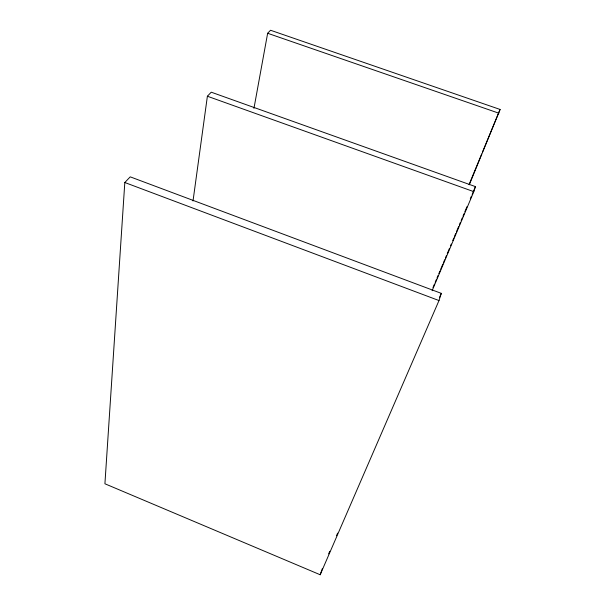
<?xml version="1.0" encoding="UTF-8"?>
<svg xmlns="http://www.w3.org/2000/svg" width="605" height="605" viewBox="0 0 605 605"><rect width="100%" height="100%" fill="white"/><g stroke="black" fill="none" stroke-linecap="round" stroke-linejoin="round"><path stroke-width="0.91" d="M124.811 182.513L104.915 483.773L320.181 574.75L438.996 300.556L441.302 293.357L130.234 176.849L124.811 182.513L438.996 300.556M193.018 200.989L207.386 96.233L211.251 92.194L475.424 186.597L473.813 191.656L432.129 290.718M253.949 108.371L267.644 33.275L270.533 30.25L500.085 109.452L469.306 184.775M320.181 574.75L322.344 568.624M469.056 184.593L481.686 154.01M482.404 152.263L500.085 109.452M432.991 287.572L434.458 284.093M435.184 282.353L436.281 279.737M437.014 277.998L438.111 275.388M438.844 273.649L439.941 271.032M440.674 269.293L442.868 264.075M443.601 262.328L444.698 259.719M445.431 257.98L446.528 255.363M447.261 253.624L449.455 248.405M450.551 245.789L451.285 244.049M452.744 240.571L453.841 237.954M454.574 236.215L455.671 233.606M456.404 231.866L458.598 226.641M459.331 224.901L460.428 222.285M461.161 220.545L462.258 217.936M462.991 216.197L464.088 213.58M464.821 211.841L467.015 206.623M470.304 198.788L471.401 196.171M472.134 194.432L475.424 186.597M328.636 553.9L329.763 551.306M336.501 535.727L337.62 533.126M439.427 297.683L441.302 293.357M267.644 33.275L498.891 113.203M207.386 96.233L473.813 191.656"/></g></svg>
